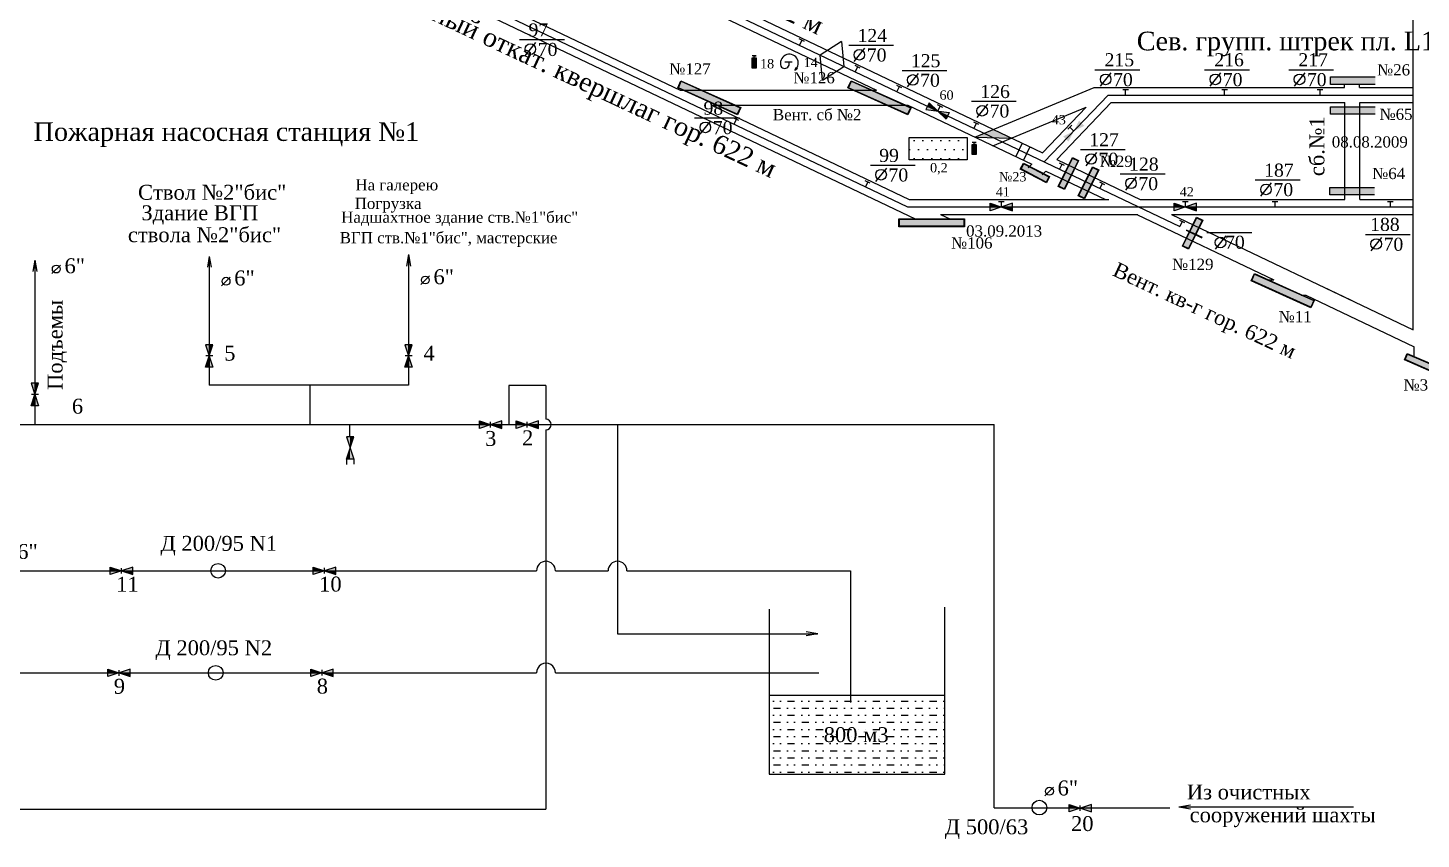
# Model space of a CAD drawing. Header units: millimetres. Extents: x -1215 to 366, y -475 to 396.
# Drawn here: x -432.4 to -58.6, y -475.2 to -257.7 of the extents above; entities that cross this region are included whole.
import ezdxf

# ---------------------------------------------------------------- set-up
doc = ezdxf.new("R2010")
doc.units = ezdxf.units.MM
for name, color, linetype in [('Двери', 7, 'Continuous'), ('Номера перемычек', 7, 'Continuous'), ('Перемычки', 7, 'Continuous'), ('Пожарные арки', 7, 'Continuous'), ('Пп краны', 1, 'Continuous'), ('Трубопровод', 1, 'Continuous')]:
    doc.layers.add(name, color=color, linetype=linetype)
doc.styles.get("Standard").update_dxf_attribs({"font": 'TIMES.TTF', "height": 10})

msp = doc.modelspace()

# ---------------------------------------------------------------- hatches: boundary and pattern name
for color, points in [(256, [(-173.37, -284.9), (-178.34, -286.97), (-168.52, -287.22)]), (3, [(-165.25, -294.1), (-165.97, -295.48), (-159.22, -299), (-158.5, -297.62)]), (256, [(-121.64, -311.82), (-121.7, -311.95), (-119.6, -312.93), (-119.54, -312.8)]), (256, [(-120.63, -312.29), (-120.7, -312.42), (-119.22, -313.11), (-119.16, -312.98)]), (256, [(-117.47, -313.93), (-117.4, -313.8), (-119.45, -312.84), (-119.51, -312.97)])]:
    msp.add_hatch(color=color).paths.add_polyline_path(points)
h = msp.add_hatch(color=256)
h.paths.add_polyline_path([(-165.31, -293.91), (-166.16, -295.54), (-159.16, -299.19), (-158.31, -297.56)])
h.paths.add_polyline_path([(-158.5, -297.62), (-159.22, -299), (-165.97, -295.48), (-165.25, -294.1)], flags=16)
h = msp.add_hatch(color=256)
h.paths.add_polyline_path([(-150.51, -293.22), (-152.19, -292.39), (-156.01, -300.17), (-154.33, -301)])
h.paths.add_polyline_path([(-150.67, -293.28), (-152.13, -292.56), (-155.85, -300.11), (-154.39, -300.83)], flags=16)
h = msp.add_hatch(color=256)
h.paths.add_polyline_path([(-145.11, -295.73), (-146.79, -294.9), (-150.62, -302.68), (-148.94, -303.51)])
h.paths.add_polyline_path([(-145.28, -295.78), (-146.73, -295.07), (-150.45, -302.62), (-148.99, -303.34)], flags=16)
h = msp.add_hatch(color=256)
h.paths.add_polyline_path([(-117.19, -309.25), (-118.87, -308.42), (-122.69, -316.2), (-121.01, -317.03)])
h.paths.add_polyline_path([(-117.35, -309.31), (-118.81, -308.59), (-122.53, -316.14), (-121.07, -316.86)], flags=16)
at = {"layer": 'Перемычки'}
h = msp.add_hatch(color=256, dxfattribs=at)
h.paths.add_polyline_path([(-257.18, -271.83), (-258.06, -273.79), (-242, -281.01), (-241.12, -279.04)])
h.paths.add_polyline_path([(-241.29, -279.11), (-242.07, -280.84), (-257.89, -273.73), (-257.12, -272)], flags=16)
for points in [[(-257.12, -272), (-257.89, -273.73), (-242.07, -280.84), (-241.29, -279.11)], [(-211.45, -272), (-212.23, -273.73), (-196.41, -280.84), (-195.63, -279.11)], [(-155.85, -300.11), (-154.39, -300.83), (-150.67, -293.28), (-152.13, -292.56)], [(-150.45, -302.62), (-148.99, -303.34), (-145.28, -295.78), (-146.73, -295.07)], [(-198.61, -308.98), (-198.61, -310.87), (-181.27, -310.87), (-181.27, -308.98)], [(-122.53, -316.14), (-121.07, -316.86), (-117.35, -309.31), (-118.81, -308.59)], [(-103.3, -323.7), (-104.08, -325.43), (-88.25, -332.54), (-87.47, -330.81)], [(-55.21, -349.96), (-54.56, -348.47), (-62.29, -345.12), (-62.93, -346.61)]]:
    msp.add_hatch(color=3, dxfattribs=at).paths.add_polyline_path(points)
h = msp.add_hatch(color=256, dxfattribs=at)
h.paths.add_polyline_path([(-211.52, -271.83), (-212.4, -273.79), (-196.34, -281.01), (-195.46, -279.04)])
h.paths.add_polyline_path([(-195.63, -279.11), (-196.41, -280.84), (-212.23, -273.73), (-211.45, -272)], flags=16)
h = msp.add_hatch(color=256, dxfattribs=at)
h.paths.add_polyline_path([(-83.09, -272.93), (-78.99, -272.93), (-78.99, -272.83), (-82.99, -272.83), (-82.99, -270.83), (-78.99, -270.83), (-78.99, -270.73), (-83.09, -270.73)])
h.paths.add_polyline_path([(-78.99, -272.83), (-78.99, -272.93), (-70.89, -272.93), (-70.89, -270.73), (-78.99, -270.73), (-78.99, -270.83), (-70.99, -270.83), (-70.99, -272.83)])
h = msp.add_hatch(color=3, dxfattribs=at)
h.paths.add_polyline_path([(-82.99, -270.83), (-82.99, -272.83), (-78.99, -272.83), (-78.99, -270.83)])
h.paths.add_polyline_path([(-74.99, -272.83), (-74.99, -270.83), (-78.99, -270.83), (-78.99, -272.83)])
h.paths.add_polyline_path([(-74.99, -272.83), (-70.99, -272.83), (-70.99, -270.83), (-74.99, -270.83)])
h = msp.add_hatch(color=256, dxfattribs=at)
h.paths.add_polyline_path([(-83.09, -280.94), (-78.99, -280.94), (-78.99, -280.84), (-82.99, -280.84), (-82.99, -278.84), (-78.99, -278.84), (-78.99, -278.74), (-83.09, -278.74)])
h.paths.add_polyline_path([(-78.99, -280.84), (-78.99, -280.94), (-70.89, -280.94), (-70.89, -278.74), (-78.99, -278.74), (-78.99, -278.84), (-70.99, -278.84), (-70.99, -280.84)])
h = msp.add_hatch(color=3, dxfattribs=at)
h.paths.add_polyline_path([(-82.99, -278.84), (-82.99, -280.84), (-78.99, -280.84), (-78.99, -278.84)])
h.paths.add_polyline_path([(-74.99, -280.84), (-74.99, -278.84), (-78.99, -278.84), (-78.99, -280.84)])
h.paths.add_polyline_path([(-74.99, -280.84), (-70.99, -280.84), (-70.99, -278.84), (-74.99, -278.84)])
h = msp.add_hatch(color=256, dxfattribs=at)
h.paths.add_polyline_path([(-83.27, -302.55), (-79.17, -302.55), (-79.17, -302.45), (-83.17, -302.45), (-83.17, -300.45), (-79.17, -300.45), (-79.17, -300.35), (-83.27, -300.35)])
h.paths.add_polyline_path([(-79.17, -302.45), (-79.17, -302.55), (-71.07, -302.55), (-71.07, -300.35), (-79.17, -300.35), (-79.17, -300.45), (-71.17, -300.45), (-71.17, -302.45)])
h = msp.add_hatch(color=3, dxfattribs=at)
h.paths.add_polyline_path([(-83.17, -300.45), (-83.17, -302.45), (-79.17, -302.45), (-79.17, -300.45)])
h.paths.add_polyline_path([(-75.17, -302.45), (-75.17, -300.45), (-79.17, -300.45), (-79.17, -302.45)])
h.paths.add_polyline_path([(-75.17, -302.45), (-71.17, -302.45), (-71.17, -300.45), (-75.17, -300.45)])
h = msp.add_hatch(color=256, dxfattribs=at)
h.paths.add_polyline_path([(-198.74, -308.85), (-198.74, -311), (-181.14, -311), (-181.14, -308.85)])
h.paths.add_polyline_path([(-181.27, -308.98), (-181.27, -310.87), (-198.61, -310.87), (-198.61, -308.98)], flags=16)
h = msp.add_hatch(color=256, dxfattribs=at)
h.paths.add_polyline_path([(-103.36, -323.53), (-104.24, -325.5), (-88.19, -332.71), (-87.31, -330.75)])
h.paths.add_polyline_path([(-87.47, -330.81), (-88.25, -332.54), (-104.08, -325.43), (-103.3, -323.7)], flags=16)
h = msp.add_hatch(color=256, dxfattribs=at)
h.paths.add_polyline_path([(-62.35, -344.96), (-63.1, -346.68), (-55.14, -350.12), (-54.4, -348.4)])
h.paths.add_polyline_path([(-62.29, -345.12), (-62.93, -346.61), (-55.21, -349.96), (-54.56, -348.47)], flags=16)
at = {"layer": 'Пп краны'}
h = msp.add_hatch(color=256, dxfattribs=at)
h.paths.add_polyline_path([(-191.04, -278.68), (-191.47, -279.58), (-188.34, -279.98)])
h.paths.add_polyline_path([(-190.6, -277.78), (-191.04, -278.68), (-188.34, -279.98)])
h.paths.add_polyline_path([(-185.64, -281.29), (-185.2, -280.39), (-188.34, -279.98)])
h.paths.add_polyline_path([(-188.34, -279.98), (-186.07, -282.19), (-185.64, -281.29)])
for points in [[(-188.34, -279.98), (-190.6, -277.78), (-191.04, -278.68)], [(-186.07, -282.19), (-185.64, -281.29), (-188.34, -279.98)], [(-174.23, -304.69), (-174.23, -305.69), (-171.23, -305.69)], [(-171.23, -305.69), (-168.23, -306.69), (-168.23, -305.69)], [(-124.87, -304.69), (-124.87, -305.69), (-121.87, -305.69)], [(-121.87, -305.69), (-118.87, -306.69), (-118.87, -305.69)]]:
    msp.add_hatch(color=256, dxfattribs=at).paths.add_polyline_path(points)
h = msp.add_hatch(color=256, dxfattribs=at)
h.paths.add_polyline_path([(-149.7, -283.25), (-150.4, -282.54), (-151.83, -285.36)])
h.paths.add_polyline_path([(-149, -283.96), (-149.7, -283.25), (-151.83, -285.36)])
h.paths.add_polyline_path([(-153.96, -287.47), (-153.26, -288.18), (-151.83, -285.36)])
h.paths.add_polyline_path([(-151.83, -285.36), (-154.67, -286.76), (-153.96, -287.47)])
h = msp.add_hatch(color=256, dxfattribs=at)
h.paths.add_polyline_path([(-168.23, -305.69), (-168.23, -304.69), (-171.23, -305.69)])
h.paths.add_polyline_path([(-168.23, -306.69), (-168.23, -305.69), (-171.23, -305.69)])
h.paths.add_polyline_path([(-174.23, -305.69), (-174.23, -306.69), (-171.23, -305.69)])
h.paths.add_polyline_path([(-171.23, -305.69), (-174.23, -304.69), (-174.23, -305.69)])
h = msp.add_hatch(color=256, dxfattribs=at)
h.paths.add_polyline_path([(-118.87, -305.69), (-118.87, -304.69), (-121.87, -305.69)])
h.paths.add_polyline_path([(-118.87, -306.69), (-118.87, -305.69), (-121.87, -305.69)])
h.paths.add_polyline_path([(-124.87, -305.69), (-124.87, -306.69), (-121.87, -305.69)])
h.paths.add_polyline_path([(-121.87, -305.69), (-124.87, -304.69), (-124.87, -305.69)])
at = {"layer": 'Трубопровод'}
for color, points in [(1, [(-237.01, -265.74), (-238.07, -265.74), (-238.07, -268.46), (-237.01, -268.46)]), (1, [(-178.04, -288.92), (-179.1, -288.92), (-179.1, -291.64), (-178.04, -291.64)]), (256, [(-383.71, -345.64), (-382.71, -342.64), (-383.71, -342.64)]), (256, [(-330.26, -345.64), (-329.26, -342.64), (-330.26, -342.64)]), (256, [(-384.71, -348.64), (-383.71, -348.64), (-383.71, -345.64)]), (256, [(-331.26, -348.64), (-330.26, -348.64), (-330.26, -345.64)]), (256, [(-430.5, -355.97), (-429.5, -352.97), (-430.5, -352.97)]), (256, [(-431.5, -358.97), (-430.5, -358.97), (-430.5, -355.97)]), (256, [(-311.24, -363.04), (-311.24, -364.04), (-308.24, -364.04)]), (256, [(-308.24, -364.04), (-305.24, -365.04), (-305.24, -364.04)]), (256, [(-301.42, -363.04), (-301.42, -364.04), (-298.42, -364.04)]), (256, [(-298.42, -364.04), (-295.42, -365.04), (-295.42, -364.04)]), (256, [(-345.94, -370.31), (-344.94, -367.31), (-345.94, -367.31)]), (256, [(-346.94, -373.31), (-345.94, -373.31), (-345.94, -370.31)]), (256, [(-410.25, -402.25), (-410.25, -403.25), (-407.25, -403.25)]), (256, [(-407.25, -403.25), (-404.25, -404.25), (-404.25, -403.25)]), (256, [(-355.8, -402.22), (-355.8, -403.22), (-352.8, -403.22)]), (256, [(-352.8, -403.22), (-349.8, -404.22), (-349.8, -403.22)]), (256, [(-410.89, -429.61), (-410.89, -430.61), (-407.89, -430.61)]), (256, [(-356.44, -429.58), (-356.44, -430.58), (-353.44, -430.58)]), (256, [(-407.89, -430.61), (-404.89, -431.61), (-404.89, -430.61)]), (256, [(-353.44, -430.58), (-350.44, -431.58), (-350.44, -430.58)]), (256, [(-153.06, -465.87), (-153.06, -466.87), (-150.06, -466.87)])]:
    msp.add_hatch(color=color, dxfattribs=at).paths.add_polyline_path(points)
h = msp.add_hatch(dxfattribs=at)
h.set_pattern_fill('DOTS', color=256, scale=1.5, style=0)
h.set_pattern_definition([(0, (862.6123, 112.1387), (1.190625, 2.38125), [0, -2.38125])])
h.paths.add_polyline_path([(-180.4, -293.06), (-180.4, -287.09), (-195.98, -287.09), (-195.98, -293.06)])
h = msp.add_hatch(color=256, dxfattribs=at)
h.paths.add_polyline_path([(-383.71, -342.64), (-384.71, -342.64), (-383.71, -345.64)])
h.paths.add_polyline_path([(-382.71, -342.64), (-383.71, -342.64), (-383.71, -345.64)])
h.paths.add_polyline_path([(-383.71, -348.64), (-382.71, -348.64), (-383.71, -345.64)])
h.paths.add_polyline_path([(-383.71, -345.64), (-384.71, -348.64), (-383.71, -348.64)])
h = msp.add_hatch(color=256, dxfattribs=at)
h.paths.add_polyline_path([(-330.26, -342.64), (-331.26, -342.64), (-330.26, -345.64)])
h.paths.add_polyline_path([(-329.26, -342.64), (-330.26, -342.64), (-330.26, -345.64)])
h.paths.add_polyline_path([(-330.26, -348.64), (-329.26, -348.64), (-330.26, -345.64)])
h.paths.add_polyline_path([(-330.26, -345.64), (-331.26, -348.64), (-330.26, -348.64)])
h = msp.add_hatch(color=256, dxfattribs=at)
h.paths.add_polyline_path([(-430.5, -352.97), (-431.5, -352.97), (-430.5, -355.97)])
h.paths.add_polyline_path([(-429.5, -352.97), (-430.5, -352.97), (-430.5, -355.97)])
h.paths.add_polyline_path([(-430.5, -358.97), (-429.5, -358.97), (-430.5, -355.97)])
h.paths.add_polyline_path([(-430.5, -355.97), (-431.5, -358.97), (-430.5, -358.97)])
h = msp.add_hatch(color=256, dxfattribs=at)
h.paths.add_polyline_path([(-305.24, -364.04), (-305.24, -363.04), (-308.24, -364.04)])
h.paths.add_polyline_path([(-305.24, -365.04), (-305.24, -364.04), (-308.24, -364.04)])
h.paths.add_polyline_path([(-311.24, -364.04), (-311.24, -365.04), (-308.24, -364.04)])
h.paths.add_polyline_path([(-308.24, -364.04), (-311.24, -363.04), (-311.24, -364.04)])
h = msp.add_hatch(color=256, dxfattribs=at)
h.paths.add_polyline_path([(-295.42, -364.04), (-295.42, -363.04), (-298.42, -364.04)])
h.paths.add_polyline_path([(-295.42, -365.04), (-295.42, -364.04), (-298.42, -364.04)])
h.paths.add_polyline_path([(-301.42, -364.04), (-301.42, -365.04), (-298.42, -364.04)])
h.paths.add_polyline_path([(-298.42, -364.04), (-301.42, -363.04), (-301.42, -364.04)])
h = msp.add_hatch(color=256, dxfattribs=at)
h.paths.add_polyline_path([(-345.94, -367.31), (-346.94, -367.31), (-345.94, -370.31)])
h.paths.add_polyline_path([(-344.94, -367.31), (-345.94, -367.31), (-345.94, -370.31)])
h.paths.add_polyline_path([(-345.94, -373.31), (-344.94, -373.31), (-345.94, -370.31)])
h.paths.add_polyline_path([(-345.94, -370.31), (-346.94, -373.31), (-345.94, -373.31)])
h = msp.add_hatch(color=256, dxfattribs=at)
h.paths.add_polyline_path([(-404.25, -403.25), (-404.25, -402.25), (-407.25, -403.25)])
h.paths.add_polyline_path([(-404.25, -404.25), (-404.25, -403.25), (-407.25, -403.25)])
h.paths.add_polyline_path([(-410.25, -403.25), (-410.25, -404.25), (-407.25, -403.25)])
h.paths.add_polyline_path([(-407.25, -403.25), (-410.25, -402.25), (-410.25, -403.25)])
h = msp.add_hatch(color=256, dxfattribs=at)
h.paths.add_polyline_path([(-349.8, -403.22), (-349.8, -402.22), (-352.8, -403.22)])
h.paths.add_polyline_path([(-349.8, -404.22), (-349.8, -403.22), (-352.8, -403.22)])
h.paths.add_polyline_path([(-355.8, -403.22), (-355.8, -404.22), (-352.8, -403.22)])
h.paths.add_polyline_path([(-352.8, -403.22), (-355.8, -402.22), (-355.8, -403.22)])
h = msp.add_hatch(color=256, dxfattribs=at)
h.paths.add_polyline_path([(-404.89, -430.61), (-404.89, -429.61), (-407.89, -430.61)])
h.paths.add_polyline_path([(-404.89, -431.61), (-404.89, -430.61), (-407.89, -430.61)])
h.paths.add_polyline_path([(-410.89, -430.61), (-410.89, -431.61), (-407.89, -430.61)])
h.paths.add_polyline_path([(-407.89, -430.61), (-410.89, -429.61), (-410.89, -430.61)])
h = msp.add_hatch(color=256, dxfattribs=at)
h.paths.add_polyline_path([(-350.44, -430.58), (-350.44, -429.58), (-353.44, -430.58)])
h.paths.add_polyline_path([(-350.44, -431.58), (-350.44, -430.58), (-353.44, -430.58)])
h.paths.add_polyline_path([(-356.44, -430.58), (-356.44, -431.58), (-353.44, -430.58)])
h.paths.add_polyline_path([(-353.44, -430.58), (-356.44, -429.58), (-356.44, -430.58)])
h = msp.add_hatch(dxfattribs=at)
h.set_pattern_fill('MUDST', color=5, scale=0.3, style=0)
h.paths.add_polyline_path([(-233.52, -457.74), (-186.42, -457.74), (-186.42, -436.62), (-233.52, -436.62)])
h.paths.add_polyline_path([(-219.91, -450.25), (-200.85, -450.25), (-200.85, -444.16), (-219.91, -444.16)], flags=24)
h = msp.add_hatch(color=256, dxfattribs=at)
h.paths.add_polyline_path([(-147.06, -466.87), (-147.06, -465.87), (-150.06, -466.87)])
h.paths.add_polyline_path([(-147.06, -467.87), (-147.06, -466.87), (-150.06, -466.87)])
h.paths.add_polyline_path([(-153.06, -466.87), (-153.06, -467.87), (-150.06, -466.87)])
h.paths.add_polyline_path([(-150.06, -466.87), (-153.06, -465.87), (-153.06, -466.87)])

# ---------------------------------------------------------------- linework, layer by layer
for p, q in [((-307.67, -220.86), (-160.19, -291.19)), ((-350.64, -234.36), (-194.2, -308.98)), ((-313.62, -247.59), (-257.42, -274.39)), ((-260.91, -247.59), (-204.71, -274.39)), ((-60.81, -338.59), (-60.81, -250.64)), ((-257.42, -274.39), (-204.71, -274.39)), ((-178.34, -286.97), (-146.33, -273.69)), ((-146.33, -273.69), (-92.83, -273.69)), ((-92.83, -273.69), (-79.2, -273.69)), ((-79.2, -273.69), (-79.2, -272.92)), ((-75.2, -273.69), (-75.2, -272.93)), ((-75.2, -273.69), (-60.81, -273.69)), ((-249.03, -278.39), (-196.33, -278.39)), ((-249.03, -278.39), (-195.98, -303.69)), ((-196.33, -278.39), (-163.1, -294.23)), ((-173.49, -289.28), (-148.46, -278.9)), ((-160.19, -291.19), (-148.46, -278.9)), ((-156.39, -293), (-141.77, -277.69)), ((-141.77, -277.69), (-79.11, -277.69)), ((-79.11, -303.69), (-79.11, -277.69)), ((-75.11, -303.69), (-75.11, -277.69)), ((-75.11, -277.69), (-71.99, -277.69)), ((-71.99, -277.69), (-60.81, -277.69)), ((-178.34, -286.97), (-168.52, -287.22)), ((-164.05, -295.22), (-163.1, -294.23)), ((-156.39, -293), (-149.08, -296.49)), ((-160.3, -297.09), (-159.3, -296.05)), ((-159.3, -296.05), (-143.28, -303.69)), ((-149.08, -296.49), (-133.99, -303.69)), ((-195.98, -303.69), (-142.4, -303.69)), ((-133.99, -303.69), (-79.11, -303.69)), ((-75.11, -303.69), (-71.99, -303.69)), ((-71.99, -303.69), (-60.81, -303.69)), ((-187.6, -307.69), (-184.9, -308.98)), ((-187.6, -307.69), (-134.63, -307.69)), ((-134.89, -307.69), (-98.17, -325.2)), ((-125.6, -307.69), (-71.99, -307.69)), ((-125.6, -307.69), (-60.81, -338.59)), ((-71.99, -307.69), (-60.81, -307.69)), ((-99.99, -325.2), (-98.17, -325.2)), ((-84.94, -327.08), (-77.63, -330.56)), ((-90.81, -329.32), (-89.53, -329.32)), ((-89.53, -329.32), (-60.49, -343.17)), ((-60.49, -345.9), (-60.49, -343.17))]:
    msp.add_line(p, q)
for points in [[(-165.31, -293.91), (-158.31, -297.56), (-159.16, -299.19), (-166.16, -295.54)], [(-165.25, -294.1), (-158.5, -297.62), (-159.22, -299), (-165.97, -295.48)], [(-150.51, -293.22), (-154.33, -301), (-156.01, -300.17), (-152.19, -292.39)], [(-150.67, -293.28), (-154.39, -300.83), (-155.85, -300.11), (-152.13, -292.56)], [(-145.11, -295.73), (-148.94, -303.51), (-150.62, -302.68), (-146.79, -294.9)], [(-145.28, -295.78), (-148.99, -303.34), (-150.45, -302.62), (-146.73, -295.07)], [(-117.19, -309.25), (-121.01, -317.03), (-122.69, -316.2), (-118.87, -308.42)], [(-117.35, -309.31), (-121.07, -316.86), (-122.53, -316.14), (-118.81, -308.59)]]:
    msp.add_lwpolyline(points, close=True)
at = {"layer": 'Двери'}
for p, q in [((-121.7, -311.95), (-117.46, -313.93)), ((-121.64, -311.82), (-117.4, -313.8))]:
    msp.add_line(p, q, dxfattribs=at)
at = {"layer": 'Номера перемычек', "color": 7}
msp.add_line((-164.48, -289.15), (-160.19, -291.19), dxfattribs=at)
at = {"layer": 'Перемычки'}
for points in [[(-257.18, -271.83), (-241.12, -279.04), (-242, -281.01), (-258.06, -273.79)], [(-257.12, -272), (-241.29, -279.11), (-242.07, -280.84), (-257.89, -273.73)], [(-211.52, -271.83), (-195.46, -279.04), (-196.34, -281.01), (-212.4, -273.79)], [(-211.45, -272), (-195.63, -279.11), (-196.41, -280.84), (-212.23, -273.73)], [(-198.74, -308.85), (-181.14, -308.85), (-181.14, -311), (-198.74, -311)], [(-198.61, -308.98), (-181.27, -308.98), (-181.27, -310.87), (-198.61, -310.87)], [(-103.36, -323.53), (-87.31, -330.75), (-88.19, -332.71), (-104.24, -325.5)], [(-103.3, -323.7), (-87.47, -330.81), (-88.25, -332.54), (-104.08, -325.43)], [(-62.35, -344.96), (-54.4, -348.4), (-55.14, -350.12), (-63.1, -346.68)], [(-62.29, -345.12), (-54.56, -348.47), (-55.21, -349.96), (-62.93, -346.61)]]:
    msp.add_lwpolyline(points, close=True, dxfattribs=at)
for points in [[(-70.99, -272.83), (-82.99, -272.83), (-82.99, -270.83), (-70.99, -270.83)], [(-70.99, -280.84), (-82.99, -280.84), (-82.99, -278.84), (-70.99, -278.84)], [(-71.17, -302.45), (-83.17, -302.45), (-83.17, -300.45), (-71.17, -300.45)]]:
    msp.add_lwpolyline(points, dxfattribs=at)
at = {"layer": 'Пожарные арки', "color": 1}
for p, q in [((-165.65, -288.59), (-167.37, -292.2)), ((-163.59, -289.57), (-165.31, -293.18))]:
    msp.add_line(p, q, dxfattribs=at)
at = {"layer": 'Пп краны', "color": 7}
for p, q in [((-300.46, -260.83), (-288.43, -260.83)), ((-296.16, -261.61), (-299.04, -265.2)), ((-212.2, -262.33), (-200.18, -262.33)), ((-207.91, -263.11), (-210.78, -266.7)), ((-146.15, -268.93), (-134.12, -268.93)), ((-116.72, -268.93), (-104.69, -268.93)), ((-94.16, -268.93), (-82.13, -268.93)), ((-197.89, -269.08), (-185.87, -269.08)), ((-193.59, -269.86), (-196.47, -273.45)), ((-141.85, -269.71), (-144.73, -273.3)), ((-112.42, -269.71), (-115.3, -273.3)), ((-89.86, -269.71), (-92.74, -273.3)), ((-179.27, -277.35), (-167.24, -277.35)), ((-174.97, -278.13), (-177.85, -281.72)), ((-253.52, -281.8), (-241.49, -281.8)), ((-249.22, -282.58), (-252.1, -286.17)), ((-150.04, -290.27), (-138.02, -290.27)), ((-145.75, -291.05), (-148.62, -294.64)), ((-206.38, -294.49), (-194.36, -294.49)), ((-202.09, -295.27), (-204.96, -298.86)), ((-139.35, -296.81), (-127.32, -296.81)), ((-135.05, -297.59), (-137.93, -301.18)), ((-103.13, -298.42), (-91.1, -298.42)), ((-98.83, -299.2), (-101.71, -302.79)), ((-116.1, -312.53), (-104.07, -312.53)), ((-111.04, -313.45), (-113.92, -317.04)), ((-73.59, -313.07), (-61.56, -313.07)), ((-69.29, -313.85), (-72.17, -317.44))]:
    msp.add_line(p, q, dxfattribs=at)
at = {"layer": 'Пп краны'}
for p, q in [((-224.08, -261.3), (-225.44, -260.65)), ((-224.78, -260.97), (-225.42, -262.3)), ((-209.11, -268.45), (-210.46, -267.79)), ((-209.8, -268.11), (-210.45, -269.44)), ((-197.93, -273.77), (-199.28, -273.12)), ((-198.63, -273.44), (-199.27, -274.77)), ((-138.67, -274.22), (-137.17, -274.22)), ((-137.92, -275.72), (-137.92, -274.22)), ((-112.11, -274.22), (-110.61, -274.22)), ((-111.36, -275.72), (-111.36, -274.22)), ((-86.49, -274.22), (-84.99, -274.22)), ((-85.74, -275.72), (-85.74, -274.22)), ((-190.6, -277.78), (-191.47, -279.58)), ((-191.47, -279.58), (-185.2, -280.39)), ((-186.07, -282.19), (-190.6, -277.78)), ((-187.67, -278.64), (-188.34, -280.01)), ((-186.98, -278.98), (-188.33, -278.33)), ((-241.63, -282.5), (-242.98, -281.85)), ((-242.33, -282.17), (-242.97, -283.5)), ((-185.2, -280.39), (-186.07, -282.19)), ((-177.28, -283.62), (-178.63, -282.97)), ((-177.98, -283.29), (-178.62, -284.62)), ((-153.43, -284.84), (-152.36, -283.79)), ((-152.88, -284.3), (-151.82, -285.39)), ((-154.28, -294.59), (-155.63, -293.94)), ((-154.98, -294.26), (-155.62, -295.59)), ((-206.39, -299.31), (-207.74, -298.66)), ((-207.09, -298.97), (-207.73, -300.3)), ((-143.52, -299.73), (-144.87, -299.07)), ((-144.21, -299.39), (-144.85, -300.72)), ((-168.23, -304.69), (-174.23, -306.69)), ((-174.23, -304.69), (-168.23, -306.69)), ((-174.23, -306.69), (-174.23, -304.69)), ((-171.98, -304.19), (-170.48, -304.19)), ((-171.23, -305.69), (-171.23, -304.19)), ((-168.23, -306.69), (-168.23, -304.69)), ((-124.87, -304.69), (-118.87, -306.69)), ((-118.87, -304.69), (-124.87, -306.69)), ((-124.87, -306.69), (-124.87, -304.69)), ((-122.62, -304.19), (-121.12, -304.19)), ((-121.87, -305.69), (-121.87, -304.19)), ((-118.87, -306.69), (-118.87, -304.69)), ((-98.59, -304.19), (-97.09, -304.19)), ((-97.84, -305.69), (-97.84, -304.19)), ((-67.65, -304.19), (-66.15, -304.19)), ((-66.9, -305.69), (-66.9, -304.19)), ((-122.04, -309.96), (-123.39, -309.3)), ((-122.73, -309.62), (-123.38, -310.96))]:
    msp.add_line(p, q, dxfattribs=at)
at = {"layer": 'Пп краны', "color": 7}
for centre in [(-297.58, -263.38), (-209.33, -264.88), (-195.01, -271.63), (-143.27, -271.48), (-113.84, -271.48), (-91.28, -271.48), (-176.39, -279.9), (-250.64, -284.35), (-147.17, -292.82), (-203.51, -297.04), (-136.47, -299.36), (-100.25, -300.98), (-112.46, -315.22), (-70.71, -315.62)]:
    msp.add_circle(centre, 1.42, dxfattribs=at)
at = {"layer": 'Трубопровод'}
for p, q in [((-544.56, -110.09), (-123.38, -310.96)), ((-425.81, -196.29), (-196.44, -305.69)), ((-237.01, -265.18), (-238.06, -265.18)), ((-237.53, -265.18), (-237.01, -265.18)), ((-237.53, -265.73), (-237.53, -265.18)), ((-229.28, -266.77), (-227.34, -266.77)), ((-226.61, -269.01), (-226.23, -268.19)), ((-226.61, -269.01), (-225.9, -268.43)), ((-178.03, -288.36), (-179.09, -288.36)), ((-178.55, -288.91), (-178.55, -288.36)), ((-178.55, -288.36), (-178.03, -288.36)), ((-196.44, -305.69), (-60.81, -305.69)), ((-430.52, -319.93), (-430.52, -364.03)), ((-423.64, -321.25), (-425.91, -323.56)), ((-383.72, -318.95), (-383.72, -353.48)), ((-330.28, -318.54), (-330.28, -353.48)), ((-378.11, -324.52), (-380.39, -326.83)), ((-324.67, -324.18), (-326.94, -326.49)), ((-384.71, -342.64), (-382.71, -348.64)), ((-384.71, -348.64), (-382.71, -342.64)), ((-382.71, -342.64), (-384.71, -342.64)), ((-329.26, -342.64), (-331.26, -342.64)), ((-331.26, -348.64), (-329.26, -342.64)), ((-331.26, -342.64), (-329.26, -348.64)), ((-382.72, -345.64), (-384.62, -345.64)), ((-329.28, -345.64), (-331.18, -345.64)), ((-382.71, -348.64), (-384.71, -348.64)), ((-329.26, -348.64), (-331.26, -348.64)), ((-431.5, -358.97), (-429.5, -352.97)), ((-431.5, -352.97), (-429.5, -358.97)), ((-429.5, -352.97), (-431.5, -352.97)), ((-330.28, -353.48), (-383.72, -353.48)), ((-356.72, -353.48), (-356.72, -364.03)), ((-293.42, -353.58), (-303.39, -353.58)), ((-303.39, -353.58), (-303.39, -364.03)), ((-293.42, -353.58), (-293.42, -362.6)), ((-429.52, -355.97), (-431.42, -355.97)), ((-429.5, -358.97), (-431.5, -358.97)), ((-493.75, -364.03), (-173.14, -364.03)), ((-346, -367.31), (-346, -364.03)), ((-311.24, -365.04), (-311.24, -363.04)), ((-305.24, -363.04), (-311.24, -365.04)), ((-311.24, -363.04), (-305.24, -365.04)), ((-308.25, -364.78), (-308.25, -363.28)), ((-305.24, -365.04), (-305.24, -363.04)), ((-295.42, -363.04), (-301.42, -365.04)), ((-301.42, -363.04), (-295.42, -365.04)), ((-301.42, -365.04), (-301.42, -363.04)), ((-298.42, -364.78), (-298.42, -363.28)), ((-295.42, -365.04), (-295.42, -363.04)), ((-293.42, -365.46), (-293.42, -467.17)), ((-274.19, -364.03), (-274.19, -420.11)), ((-173.14, -466.83), (-173.14, -364.04)), ((-344.94, -367.31), (-346.94, -367.31)), ((-346.94, -373.31), (-344.94, -367.31)), ((-346.94, -367.31), (-344.94, -373.31)), ((-344.94, -373.31), (-346.94, -373.31)), ((-346.94, -373.31), (-346.94, -374.7)), ((-344.94, -373.31), (-344.94, -374.66)), ((-441.71, -403.22), (-295.94, -403.22)), ((-410.25, -404.25), (-410.25, -402.25)), ((-410.25, -402.25), (-404.25, -404.25)), ((-404.25, -402.25), (-410.25, -404.25)), ((-407.26, -404), (-407.26, -402.5)), ((-404.25, -404.25), (-404.25, -402.25)), ((-349.8, -402.22), (-355.8, -404.22)), ((-355.8, -402.22), (-349.8, -404.22)), ((-355.8, -404.22), (-355.8, -402.22)), ((-352.82, -403.97), (-352.82, -402.47)), ((-349.8, -404.22), (-349.8, -402.22)), ((-290.87, -403.22), (-276.73, -403.22)), ((-271.66, -403.22), (-211.74, -403.22)), ((-211.74, -403.22), (-211.74, -438.53)), ((-233.52, -413.52), (-233.52, -457.74)), ((-186.42, -457.74), (-186.42, -412.96)), ((-274.19, -420.11), (-220.57, -420.11)), ((-404.89, -429.61), (-410.89, -431.61)), ((-410.89, -429.61), (-404.89, -431.61)), ((-410.89, -431.61), (-410.89, -429.61)), ((-404.89, -431.61), (-404.89, -429.61)), ((-356.44, -431.58), (-356.44, -429.58)), ((-356.44, -429.58), (-350.44, -431.58)), ((-350.44, -429.58), (-356.44, -431.58)), ((-350.44, -431.58), (-350.44, -429.58)), ((-458.1, -430.6), (-295.94, -430.6)), ((-407.9, -431.36), (-407.9, -429.86)), ((-353.46, -431.32), (-353.46, -429.82)), ((-290.87, -430.6), (-220.19, -430.6)), ((-233.52, -457.74), (-186.42, -457.74)), ((-157.27, -461.25), (-159.54, -463.56)), ((-173.14, -466.83), (-126.04, -466.83)), ((-153.06, -467.87), (-153.06, -465.87)), ((-153.06, -465.87), (-147.06, -467.87)), ((-147.06, -465.87), (-153.06, -467.87)), ((-150.07, -467.62), (-150.07, -466.12)), ((-147.06, -467.87), (-147.06, -465.87)), ((-473.79, -467.17), (-293.42, -467.17))]:
    msp.add_line(p, q, dxfattribs=at)
at = {"layer": 'Трубопровод', "color": 3}
for p, q in [((-214.12, -261.31), (-219.84, -264.96)), ((-214.12, -261.31), (-213.52, -268.07)), ((-219.24, -271.72), (-219.84, -264.96)), ((-219.24, -271.72), (-213.52, -268.07))]:
    msp.add_line(p, q, dxfattribs=at)
at = {"layer": 'Трубопровод', "color": 1}
for p, q in [((-159.73, -293.63), (-142.62, -275.72)), ((-142.62, -275.72), (-60.81, -275.72)), ((-430.52, -319.91), (-431.02, -323.01)), ((-430.52, -319.91), (-429.98, -323.02)), ((-383.72, -318.96), (-384.22, -321.86)), ((-383.72, -318.96), (-383.18, -321.87)), ((-330.28, -318.41), (-330.78, -321.52)), ((-330.28, -318.41), (-329.74, -321.53)), ((-220.5, -420.12), (-223.61, -419.59)), ((-220.5, -420.12), (-223.61, -420.63))]:
    msp.add_line(p, q, dxfattribs=at)
at = {"layer": 'Трубопровод', "color": 5}
msp.add_line((-233.52, -436.62), (-186.42, -436.62), dxfattribs=at)
at = {"layer": 'Трубопровод', "color": 5, "lineweight": 25}
for p, q in [((-123.62, -466.49), (-120.51, -465.98)), ((-123.62, -466.49), (-120.51, -467.02)), ((-123.44, -466.49), (-76.82, -466.49))]:
    msp.add_line(p, q, dxfattribs=at)
at = {"layer": 'Трубопровод'}
for points in [[(-238.07, -265.74), (-237.01, -265.74), (-237.01, -268.46), (-238.07, -268.46)], [(-179.1, -288.92), (-178.04, -288.92), (-178.04, -291.64), (-179.1, -291.64)]]:
    msp.add_lwpolyline(points, close=True, dxfattribs=at)
at = {"layer": 'Трубопровод', "color": 1}
msp.add_lwpolyline([(-180.4, -287.09), (-180.4, -293.06), (-195.98, -293.06), (-195.98, -287.09)], close=True, dxfattribs=at)
at = {"layer": 'Трубопровод'}
for centre, radius in [((-424.74, -322.33), 1.06), ((-379.21, -325.6), 1.06), ((-325.76, -325.27), 1.06), ((-381.33, -403.23), 1.97), ((-381.97, -430.59), 1.97), ((-158.36, -462.34), 1.06), ((-161.04, -466.73), 1.97)]:
    msp.add_circle(centre, radius, dxfattribs=at)
for centre, radius, start, end in [((-228.11, -267.12), 2.4, 310.4028, 199.875), ((-229.33, -267.36), 1.19, 208.6814, 29.4883), ((-293.42, -364.03), 1.43, 270, 90), ((-293.4, -403.22), 2.54, 0.0883, 179.9117), ((-274.2, -403.22), 2.54, 0.0883, 179.9117), ((-293.4, -430.57), 2.54, 359.4538, 180.5462)]:
    msp.add_arc(centre, radius, start, end, dxfattribs=at)

# ---------------------------------------------------------------- texts
at = {"color": 7}
for s, height, p in [('Вент. кв-г гор. 622 м', 5, (-280.88, -231.45)), ('Главный откат. квершлаг гор. 622 м', 5, (-338.17, -249.01)), ('Вент. кв-г гор. 622 м', 4, (-141.71, -323.94))]:
    msp.add_text(s, height=height, rotation=335, dxfattribs=at).set_placement(p)
for s, height, p in [('Сев. групп. штрек пл. L1 гор. 622 м', 5, (-134.92, -263.69)), ('Вент. сб №2', 3, (-232.52, -282.44))]:
    msp.add_text(s, height=height).set_placement(p)
msp.add_text('сб.№1', height=4, rotation=90).set_placement((-84.6, -297.43))
at = {"layer": 'Номера перемычек'}
for s, height, p in [('№127', 3, (-260.33, -270.16)), ('№26', 3, (-70.46, -270.42)), ('№126', 3, (-227.04, -272.55)), ('№65', 3, (-69.8, -282.33)), ('№29', 3, (-144.84, -294.93)), ('№64', 3, (-71.79, -298.21)), ('№23', 2.5, (-171.89, -298.84)), ('№106', 3, (-184.74, -316.83)), ('№129', 3, (-125.46, -322.57)), ('№11', 3, (-96.86, -336.6)), ('№32', 3, (-63.36, -354.9))]:
    msp.add_text(s, height=height, dxfattribs=at).set_placement(p)
at = {"layer": 'Пп краны', "color": 7}
for s, p in [('97', (-298.08, -259.97)), ('124', (-209.83, -261.46)), ('70', (-295.59, -265.21)), ('70', (-207.34, -266.7)), ('125', (-195.52, -268.22)), ('215', (-143.56, -267.97)), ('216', (-114.13, -267.97)), ('217', (-91.57, -267.97)), ('70', (-193.03, -273.46)), ('70', (-141.28, -273.31)), ('70', (-111.85, -273.31)), ('70', (-89.29, -273.31)), ('126', (-176.89, -276.48)), ('98', (-251.14, -280.94)), ('70', (-174.4, -281.72)), ('70', (-248.65, -286.17)), ('127', (-147.67, -289.41)), ('99', (-204.01, -293.62)), ('70', (-145.18, -294.64)), ('128', (-136.98, -295.95)), ('187', (-100.76, -297.56)), ('70', (-201.52, -298.86)), ('70', (-134.49, -301.19)), ('70', (-98.26, -302.8)), ('188', (-72.33, -312.11)), ('70', (-111.24, -316.9)), ('70', (-68.72, -317.44))]:
    msp.add_text(s, height=3.5, dxfattribs=at).set_placement(p)
at = {"layer": 'Пп краны'}
for s, p in [('60', (-187.83, -276.94)), ('43', (-157.72, -283.54)), ('41', (-172.74, -302.87)), ('42', (-123.39, -302.87))]:
    msp.add_text(s, height=2.5, dxfattribs=at).set_placement(p)
at = {"layer": 'Трубопровод'}
for s, height, p in [('18', 2.5, (-235.97, -268.53)), ('14', 2.5, (-224.29, -268.2)), ('08.08.2009', 3, (-82.61, -289.75)), ('0,2', 2.5, (-190.37, -296.41)), ('03.09.2013', 3, (-180.7, -313.63)), ('6"', 4, (-422.54, -323.45)), ('6"', 4, (-377.01, -326.72)), ('6"', 4, (-323.57, -326.39)), ('5', 4, (-379.71, -346.89)), ('4', 4, (-326.26, -346.89)), ('6', 4, (-420.56, -361.1)), ('3', 4, (-309.72, -369.75)), ('2', 4, (-299.81, -369.58)), ('6"', 4, (-435.21, -400.06)), ('Д 200/95 N1', 4, (-396.82, -397.88)), ('11', 4, (-408.68, -408.84)), ('10', 4, (-354.24, -408.8)), ('Д 200/95 N2', 4, (-398.16, -425.88)), ('9', 4, (-409.32, -436.2)), ('8', 4, (-354.88, -436.16)), ('800 м3', 4, (-218.9, -449.17)), ('6"', 4, (-156.16, -463.46)), ('Д 500/63', 4, (-186.44, -473.88)), ('20', 4, (-152.56, -473.01))]:
    msp.add_text(s, height=height, dxfattribs=at).set_placement(p)
at = {"layer": 'Трубопровод', "color": 1}
msp.add_text('Пожарная насосная станция №1', height=5, dxfattribs=at).set_placement((-430.82, -287.98))
at = {"layer": 'Трубопровод', "color": 7}
for s, height, p in [('На галерею', 3, (-344.52, -301.25)), ('Ствол №2"бис"', 4, (-402.82, -303.75)), ('Здание ВГП', 4, (-401.91, -309.25)), ('Погрузка', 3, (-344.7, -306.22)), ('Надшахтное здание ств.№1"бис"', 3, (-348.33, -309.92)), ('ствола №2"бис"', 4, (-405.54, -315.13)), ('ВГП ств.№1"бис", мастерские', 3, (-348.72, -315.43))]:
    msp.add_text(s, height=height, dxfattribs=at).set_placement(p)
msp.add_text('Подъемы', height=4, rotation=90, dxfattribs=at).set_placement((-423.07, -354.75))
at = {"layer": 'Трубопровод', "color": 5, "lineweight": 25}
for s, p in [('Из очистных', (-121.48, -464.54)), ('сооружений шахты', (-120.74, -470.67))]:
    msp.add_text(s, height=4, dxfattribs=at).set_placement(p)

doc.saveas('drawing.dxf')
